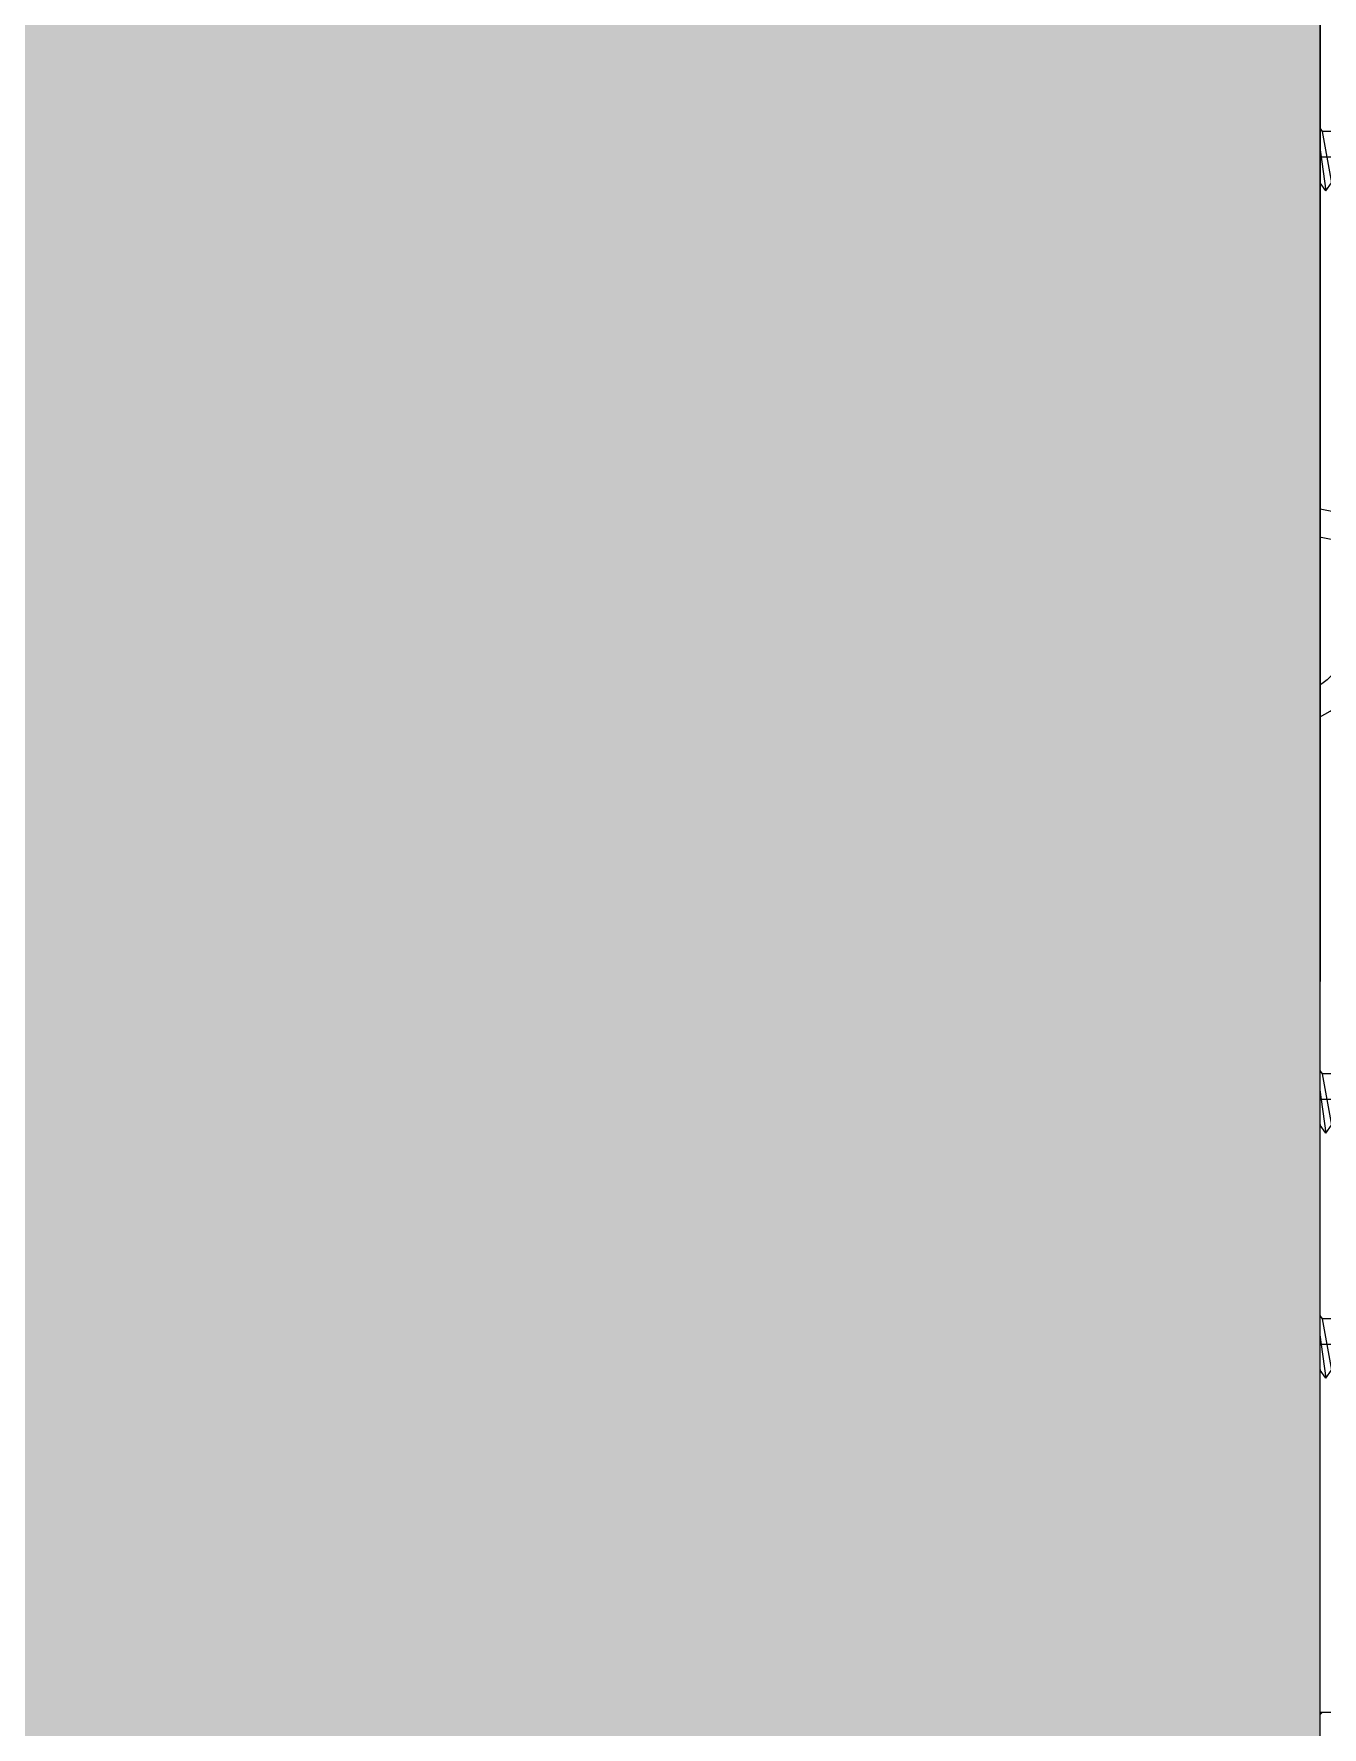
# Model space of a CAD drawing. Header units: millimetres. Extents: x -4391136 to -1798569, y -886572 to -291056.
# Drawn here: x -2446139.6 to -2446069.1, y -385866.7 to -385774 of the extents above; entities that cross this region are included whole.
import ezdxf

# ---------------------------------------------------------------- set-up
doc = ezdxf.new("R2010")
doc.units = ezdxf.units.MM
doc.set_wipeout_variables(frame=1)
doc.linetypes.add('CENTER', pattern=[50.800000000000004, 31.75, -6.35, 6.35, -6.35])
for name, color, linetype in [('000 - STRUCTURE_STEEL_ACCESORIES_MAIN_COLOR_2', 7, 'Continuous'), ('000 - STRUCTURE_STEEL_ACCESORIES_WIPEOUT_', 7, 'Continuous'), ('010 - ASPG_ACCESSORIES_HATCH_', 7, 'Continuous'), ('010 - ASPG_ACCESSORIES_MAIN_COLOR_1', 7, 'Continuous'), ('010 - ASPG_ACCESSORIES_SUB_COLOR_1', 7, 'Continuous'), ('010 - ASPG_ACCESSORIES_SUB_COLOR_2', 7, 'Continuous'), ('010 - ASPG_ACCESSORIES_SYMBOL_', 7, 'Continuous'), ('010 - ASPG_ACCESSORIES_WIPEOUT_', 7, 'Continuous'), ('010 - ASPG_EXTR_MAIN_COLOR_2', 7, 'Continuous'), ('010 - ASPG_FASTERN_MAIN_COLOR_1', 7, 'Continuous'), ('010 - ASPG_FLASHING_HATCH_', 7, 'Continuous'), ('010 - ASPG_FLASHING_MAIN_COLOR_4', 7, 'Continuous'), ('010 - ASPG_FLASHING_WIPEOUT_', 7, 'Continuous'), ('010 - ASPG_FRAMING_CUT_COLOR_4', 7, 'Continuous'), ('010 - ASPG_FRAMING_HATCH_', 7, 'Continuous'), ('010 - ASPG_FRAMING_MAIN_COLOR_2', 7, 'Continuous'), ('010 - ASPG_FRAMING_SUB_COLOR_2', 7, 'Continuous'), ('010 - ASPG_FRAMING_WIPEOUT_', 7, 'Continuous'), ('BOLT & SCREW', 7, 'Continuous'), ('Center Line', 7, 'CENTER')]:
    doc.layers.add(name, color=color, linetype=linetype)
doc.layers.add('010 - ASPG_FRAMING_DEF_SUB', color=7, linetype='Continuous', plot=False)
doc.layers.add('12-GRID', color=7, linetype='CENTER', lineweight=13)
doc.layers.add('SCREW', color=7, linetype='Continuous', lineweight=5)
pattern_1 = [(45, (68845973.91123614, -106253.6340706302), (-4.041115254481119, 4.041115254481119), []), (45, (68845976.60531414, -106253.6340706302), (-4.041115254481119, 4.041115254481119), [])]

# ---------------------------------------------------------------- blocks, each defined once
blk = doc.blocks.new('*U3395')
at = {"layer": '12-GRID', "color": 7, "linetype": 'CENTER'}
for p, q in [((5.684341886080801e-14, -6.200000000000029), (5.684341886080801e-14, 2.200000000000029)), ((-4.199999999999973, -2), (4.200000000000085, -2))]:
    blk.add_line(p, q, dxfattribs=at)
at = {"layer": 'BOLT & SCREW', "color": 7}
for p, q in [((-0.2288719817826677, -1.446462371730204), (-0.4418749999998197, -0.2325000000002947)), ((0.2288719817822642, -1.446462371730562), (0.4418749999996946, -0.2324999999999764)), ((-0.553537628269381, -1.771128018217196), (-1.767499999999847, -1.558125000000442)), ((-0.4577439635652332, -1.771128018217196), (-0.8837500000000146, -1.558125000000442)), ((-0.2288719817826677, -1.542256036434869), (-0.4418749999998197, -1.116250000000048)), ((0.2288719817822642, -1.542256036434869), (0.4418749999996946, -1.116250000000048)), ((0.4577439635647103, -1.771128018217196), (0.8837499999994917, -1.558125000000442)), ((0.5535376282692559, -1.771128018217196), (1.767500000000001, -1.558125000000124)), ((-0.553537628269381, -2.228871981782805), (-1.767500000000483, -2.441875000000354)), ((-0.4577439635652332, -2.228871981782805), (-0.8837500000000146, -2.441875000000354)), ((-0.2288719817826677, -2.457743963565131), (-0.4418749999998197, -2.883750000000271)), ((-0.2288719817821107, -2.553537628269438), (-0.4418749999998197, -3.767500000000023)), ((0.4418749999996946, -2.883750000000271), (0.2288719817829008, -2.457743963565131)), ((0.2288719817829008, -2.553537628269438), (0.4418749999999732, -3.767500000000023)), ((0.4577439635647103, -2.228871981782805), (0.8837500000001283, -2.441874999999877)), ((0.5535376282692559, -2.228871981782805), (1.767500000000001, -2.441874999999877))]:
    blk.add_line(p, q, dxfattribs=at)
for points in [[(-1.767500000000006, -1.558125000000442), (-0.8837500000001342, -1.558125000000442, 0.4142135623730394), (-0.4418749999998197, -1.116250000000048), (-0.4418749999998197, -0.2325000000002947), (0.4418749999996946, -0.2324999999999764), (0.4418749999996946, -1.116250000000048, 0.4142135623731505), (0.8837500000000089, -1.558125000000442), (1.76750000000012, -1.558125000000124), (1.76750000000012, -2.441874999999877), (0.8837500000000089, -2.441874999999877, 0.414213562373095), (0.4418749999996946, -2.883750000000271), (0.4418749999999732, -3.767500000000023), (-0.4418749999998197, -3.767500000000023), (-0.4418749999998197, -2.883750000000271, 0.4142135623730397), (-0.8837500000001342, -2.441875000000354), (-1.767500000000483, -2.441875000000354)], [(0.2288719817829008, -2.457743963565131, -0.414213562373095), (0.4577439635645909, -2.228871981782805), (0.5535376282692559, -2.228871981782805), (0.5535376282692559, -1.771128018217196), (0.4577439635645909, -1.771128018217196, -0.4142135623730951), (0.228871981782105, -1.542256036434869), (0.228871981782105, -1.446462371730562), (-0.2288719817826677, -1.446462371730204), (-0.2288719817826677, -1.542256036434869, -0.4142135623730951), (-0.4577439635649944, -1.771128018217196), (-0.553537628269381, -1.771128018217196), (-0.553537628269381, -2.228871981782805), (-0.4577439635649944, -2.228871981782805, -0.4142135623730951), (-0.2288719817826677, -2.457743963565131), (-0.2288719817822698, -2.553537628269438), (0.2288719817829008, -2.553537628269438)]]:
    blk.add_lwpolyline(points, format="xyb", close=True, dxfattribs=at)
blk.add_circle((5.684341886080801e-14, -2), 3.5, dxfattribs=at)
blk = doc.blocks.new('000_ASPG_TYP_FILES_20260218-010703_FRAME_EXTR_')
at = {"layer": '010 - ASPG_FRAMING_HATCH_'}
h = blk.add_hatch(dxfattribs=at)
h.set_pattern_fill('ANSI32', scale=0.1, angle=180)
h.set_pattern_definition([(225, (0, 0), (0.6735192090801866, -0.6735192090801868), []), (225, (-0.4490130000000001, 5.498823332255506e-17), (0.6735192090801866, -0.6735192090801868), [])])
edge = h.paths.add_edge_path()
edge.add_line((1.999999996740371, 15.99999999965075), (1.999999996740371, 1.999999999941792))
edge.add_line((1.999999996740371, 1.999999999941792), (39.69999999750871, 1.999999999941792))
edge.add_arc((39.69999999730499, 1.700000000040752), 0.2999999999010399, -3.891028654834372e-08, 89.99999996109239, ccw=False)
edge.add_line((39.99999999720603, 1.699999999837019), (39.99999999720603, 0.2999999996973202))
edge.add_arc((39.69999999750872, 0.2999999996973131), 0.2999999996973131, -90.00000000000142, 1.4210854715202004e-12, ccw=False)
edge.add_line((39.69999999750871, 0), (0.2999999996973202, 0))
edge.add_arc((0.2999999996973273, 0.2999999996973273), 0.2999999996973273, 180.0000000000013, 269.99999999999864, ccw=False)
edge.add_line((0, 0.2999999996973202), (0, 17.69999999989523))
edge.add_arc((0.2999999999301508, 17.70000000012806), 0.2999999999301508, 90.00000004446741, 180.0000000444674, ccw=False)
edge.add_line((0.2999999996973202, 18.00000000005821), (22.5570233851904, 18.00000000005821))
edge.add_arc((22.5570233856712, 18.50000000026317), 0.5000000002049632, 269.9999999449049, 380.2095453190142)
edge.add_arc((26.1699999981368, 19.82999999686102), 3.349999998908497, 182.0637942974167, 200.2095453254992, ccw=False)
edge.add_arc((23.58168000320438, 19.73672835517209), 0.7599999998138507, 2.0637943418387863, 182.0637943418388, ccw=False)
edge.add_arc((26.16999999910358, 19.82999999939922), 1.830000000338361, 182.0637943388468, 447.9362056470717)
edge.add_arc((26.263271644013, 22.41831999551505), 0.7600000000549151, 87.93620564125177, 267.9362056412518, ccw=False)
edge.add_arc((26.16999999863267, 19.8300000075356), 3.349999992334041, 69.79045460402187, 87.9362056313708, ccw=False)
edge.add_arc((27.49999999788272, 23.44297661244421), 0.5000000006038865, 249.7904545688332, 359.9999999442181)
edge.add_line((27.9999999984866, 23.44297661195742), (27.9999999984866, 26.67999999993481))
edge.add_line((27.9999999984866, 26.67999999993481), (28.49999999674037, 27.17999999958556))
edge.add_line((28.49999999674037, 27.17999999958556), (27.9999999984866, 27.67999999970198))
edge.add_line((27.9999999984866, 27.67999999970198), (27.9999999984866, 38.61999999982072))
edge.add_line((27.9999999984866, 38.61999999982072), (28.49999999674037, 39.11999999993714))
edge.add_line((28.49999999674037, 39.11999999993714), (27.9999999984866, 39.62000000005355))
edge.add_line((27.9999999984866, 39.62000000005355), (27.9999999984866, 42.85702338756528))
edge.add_arc((27.49999999787862, 42.85702338707262), 0.5000000006079759, 5.645408219420843e-08, 110.2095454304945)
edge.add_arc((26.16999999884449, 46.46999999186602), 3.349999992147246, 272.0637943651193, 290.20954539329375, ccw=False)
edge.add_arc((26.263271644013, 43.88168000403675), 0.7600000000258301, 92.06379435882718, 272.0637943588272, ccw=False)
edge.add_arc((26.16999999910502, 46.47000000012492), 1.830000000339747, 272.0637943528818, 537.9362056611998)
edge.add_arc((23.58168000320438, 46.56327164435061), 0.7599999998138507, 177.9362056581612, 357.9362056581612, ccw=False)
edge.add_arc((26.16999999825318, 46.47000000263876), 3.349999999025627, 159.7904546748206, 177.9362057022633, ccw=False)
edge.add_arc((22.55702338551316, 47.7999999994954), 0.500000000434755, 339.790454661877, 450.0000000369852)
edge.add_line((22.5570233851904, 48.29999999993015), (0.2999999996973202, 48.29999999993015))
edge.add_arc((0.2999999996973095, 48.59999999962746), 0.2999999996973131, 179.9999999999987, 270.00000000000205, ccw=False)
edge.add_line((0, 48.59999999962747), (0, 59.99999999994179))
edge.add_arc((0.2999999996973202, 59.99999999994179), 0.2999999996973202, 90, 180, ccw=False)
edge.add_line((0.2999999996973202, 60.29999999963911), (4.999999997438863, 60.29999999963911))
edge.add_line((4.999999997438863, 60.29999999963911), (4.999999997438863, 64.99999999959255))
edge.add_arc((5.299999997369017, 64.99999999982538), 0.2999999999301544, 90.0000000444681, 180.0000000444674, ccw=False)
edge.add_line((5.299999997136183, 65.29999999975553), (29.99999999883585, 65.29999999975553))
edge.add_line((29.99999999883585, 65.29999999975553), (29.99999999883585, 63.59999999997672))
edge.add_arc((29.69999999890567, 63.59999999974391), 0.2999999999301721, -89.99999995552861, 4.4463320136856055e-08, ccw=False)
edge.add_line((29.69999999913853, 63.29999999981374), (7.299999997485429, 63.29999999981374))
edge.add_arc((7.29999999771826, 62.99999999988358), 0.2999999999301508, 90.00000004446738, 180.0000000444674)
edge.add_line((6.999999997788109, 62.99999999965075), (6.999999997788109, 58.29999999969732))
edge.add_line((6.999999997788109, 58.29999999969732), (2.300000000162981, 58.29999999969732))
edge.add_arc((2.299999998300336, 57.99999999813735), 0.3000000015599653, 89.99999964426098, 179.999999644261)
edge.add_line((1.999999996740371, 58), (1.999999996740371, 50.60000000003492))
edge.add_arc((2.299999998533172, 50.60000000166475), 0.3000000017928013, 180.000000311273, 270.0000003112706)
edge.add_line((2.300000000162981, 50.29999999987194), (29.69999999913853, 50.29999999987194))
edge.add_arc((29.6999999989348, 49.9999999999709), 0.299999999901047, -3.890897914970992e-08, 89.99999996109108, ccw=False)
edge.add_line((29.99999999883585, 49.99999999976717), (29.99999999883585, 26.67999999993481))
edge.add_line((29.99999999883585, 26.67999999993481), (29.99999999883585, 16.29999999981374))
edge.add_arc((29.6999999989057, 16.2999999995809), 0.2999999999301508, -89.99999995553259, 4.446741286301403e-08, ccw=False)
edge.add_line((29.69999999913853, 15.99999999965075), (1.999999996740371, 15.99999999965075))
at = {"layer": '010 - ASPG_FRAMING_CUT_COLOR_4', "color": 7}
blk.add_lwpolyline([(1.999999996740371, 15.99999999965075), (1.999999996740371, 1.999999999941792), (39.69999999750871, 1.999999999941792, -0.4142135623731089), (39.99999999720603, 1.699999999837019), (39.99999999720603, 0.2999999996973202, -0.4142135623731089), (39.69999999750871, 0), (0.2999999996973202, 0, -0.4142135623730811), (0, 0.2999999996973202), (0, 17.69999999989523, -0.4142135623730951), (0.2999999996973202, 18.00000000005821), (22.5570233851904, 18.00000000005821, 0.5217296884731124), (23.02624112786725, 18.67272727261297, -0.07934163687482358), (22.82217297761235, 19.70935906958766, -1), (24.34118702879641, 19.76409764075652, 2.296345716993233), (26.23590235819574, 21.65881296969019, -1), (26.29064092983026, 23.17782702133991, -0.0793416368716021), (27.32727272447664, 22.9737588702119, 0.5217296884801942), (27.9999999984866, 23.44297661195742), (27.9999999984866, 26.67999999993481), (28.49999999674037, 27.17999999958556), (27.9999999984866, 27.67999999970198), (27.9999999984866, 38.61999999982072), (28.49999999674037, 39.11999999993714), (27.9999999984866, 39.62000000005355), (27.9999999984866, 42.85702338756528, 0.5217296884727316), (27.32727272447664, 43.3262411293108, -0.07934163687522733), (26.29064092983026, 43.122172978241, -1), (26.23590235819574, 44.64118702983251, 2.296345716995783), (24.34118702879641, 46.53590235876618, -1), (22.82217297761235, 46.59064092993503, -0.07934163687201433), (23.02624112786725, 47.62727272690972, 0.5217296884786579), (22.5570233851904, 48.29999999993015), (0.2999999996973202, 48.29999999993015, -0.4142135623731158), (0, 48.59999999962747), (0, 59.99999999994179, -0.414213562373095), (0.2999999996973202, 60.29999999963911), (4.999999997438863, 60.29999999963911), (4.999999997438863, 64.99999999959255, -0.4142135623730879), (5.299999997136183, 65.29999999975553), (29.99999999883585, 65.29999999975553), (29.99999999883585, 63.59999999997672, -0.4142135623730533), (29.69999999913853, 63.29999999981374), (7.299999997485429, 63.29999999981374, 0.4142135623730949), (6.999999997788109, 62.99999999965075), (6.999999997788109, 58.29999999969732), (2.300000000162981, 58.29999999969732, 0.4142135623730948), (1.999999996740371, 58), (1.999999996740371, 50.60000000003492, 0.4142135623730845), (2.300000000162981, 50.29999999987194), (29.69999999913853, 50.29999999987194, -0.4142135623730951), (29.99999999883585, 49.99999999976717), (29.99999999883585, 26.67999999993481), (29.99999999883585, 16.29999999981374, -0.4142135623730951), (29.69999999913853, 15.99999999965075)], format="xyb", close=True, dxfattribs=at)
at = {"color": 7}
for p in [(26.16999999736436, 48.46999999973923), (26.16999999736436, 21.82999999966705)]:
    blk.add_blockref('*U3395', p, dxfattribs=at)
blk = doc.blocks.new('*U3397')
at = {"layer": '010 - ASPG_FRAMING_HATCH_', "transparency": 33554585}
h = blk.add_hatch(dxfattribs=at)
h.set_pattern_fill('ANSI32', scale=0.25)
h.set_pattern_definition([(45, (0, 0), (-1.683798022700467, 1.683798022700467), []), (45, (1.1225325, 0), (-1.683798022700467, 1.683798022700467), [])])
edge = h.paths.add_edge_path()
edge.add_line((2.000000000009768, -50.0000000001819), (2.000000000009536, -75.00000000027285))
edge.add_line((2.000000000009536, -75.00000000027285), (-1.376676550535194e-14, -75.00000000027285))
edge.add_line((-1.377727649045784e-14, -75.00000000027285), (2.183725214694612e-13, -49.00000000020555))
edge.add_arc((0.9999999999907824, -49.00000000021976), 0.999999999990564, 89.99999999918577, 179.9999999991858, ccw=False)
edge.add_line((1.000000000004993, -48.00000000022919), (62.99999999987471, -48.00000000022955))
edge.add_arc((62.99999999988892, -47.00000000023898), 0.999999999990564, 269.9999999991858, 359.9999999991858)
edge.add_line((63.99999999987948, -47.00000000025319), (63.99999999987995, 47.00000000025248))
edge.add_arc((62.99999999988939, 47.00000000023827), 0.999999999990564, 8.142219984623432e-10, 90.00000000081424)
edge.add_line((62.99999999987518, 48.00000000022884), (1.000000000005464, 48.00000000022919))
edge.add_arc((0.9999999999912551, 49.00000000021976), 0.999999999990564, 180.0000000008142, 270.0000000008142, ccw=False)
edge.add_line((6.91122180303467e-13, 49.00000000020555), (9.232719782633861e-13, 75.00000000027285))
edge.add_line((9.232719782633861e-13, 75.00000000027285), (2.000000000010473, 75.00000000027285))
edge.add_line((2.000000000010473, 75.00000000027285), (2.000000000010241, 50.0000000001819))
edge.add_line((2.000000000010241, 50.0000000001819), (140.9999999998781, 50.00000000018107))
edge.add_line((140.9999999998781, 50.00000000018107), (140.9999999998781, 41.00000000016652))
edge.add_arc((139.9999999998876, 41.00000000018073), 0.999999999990564, 269.9999999991858, 359.9999999991858, ccw=False)
edge.add_line((139.9999999998734, 40.00000000019017), (131.999999999892, 40.00000000019029))
edge.add_arc((131.9999999998778, 41.00000000018085), 0.999999999990564, 180.0000000008142, 270.0000000008142, ccw=False)
edge.add_line((130.9999999998872, 41.00000000016664), (130.9999999998872, 47.00000000025214))
edge.add_arc((129.9999999998967, 47.00000000023793), 0.999999999990564, 8.142219984623432e-10, 90.00000000081424)
edge.add_line((129.9999999998824, 48.00000000022849), (66.99999999989429, 48.00000000022884))
edge.add_arc((66.99999999988007, 47.00000000023827), 0.999999999990564, 89.99999999918577, 179.9999999991858)
edge.add_line((65.99999999988951, 47.00000000025248), (65.99999999988903, -47.00000000025319))
edge.add_arc((66.99999999987959, -47.00000000023898), 0.999999999990564, 180.0000000008142, 270.0000000008142)
edge.add_line((66.9999999998938, -48.00000000022955), (129.9999999998819, -48.0000000002299))
edge.add_arc((129.9999999998961, -47.00000000023933), 0.999999999990564, 269.9999999991858, 359.9999999991858)
edge.add_line((130.9999999998867, -47.00000000025354), (130.9999999998868, -41.00000000357866))
edge.add_arc((131.9999999998773, -41.00000000359287), 0.999999999990564, 89.99999999918577, 179.9999999991858, ccw=False)
edge.add_line((131.9999999998915, -40.0000000036023), (139.9999999998729, -40.00000000360242))
edge.add_arc((139.9999999998871, -41.00000000359299), 0.999999999990564, 8.14225131762214e-10, 90.00000000081423, ccw=False)
edge.add_line((140.9999999998777, -41.00000000357878), (140.9999999998776, -50.00000000632181))
edge.add_line((140.9999999998776, -50.00000000632181), (2.000000000009777, -50.0000000001819))
h.paths.add_polyline_path([(138.9999999998686, 48.00000000022837), (138.9999999998686, 42.00000000355348), (132.9999999998968, 42.0000000035536), (132.9999999998968, 48.00000000022849)], flags=16)
h.paths.add_polyline_path([(138.999999999868, -48.00000000023002), (138.9999999998681, -42.00000000355513), (132.9999999998963, -42.00000000355501), (132.9999999998962, -48.00000000023001)], flags=16)
at = {"layer": '010 - ASPG_FRAMING_HATCH_'}
h = blk.add_hatch(dxfattribs=at)
h.set_pattern_fill('ANSI37', scale=0.5954980955866349, angle=-90.00000000000001)
h.set_pattern_definition([(314.9999999999999, (1257419.492862033, -520021.6224064054), (1.336931354494228, 1.336931354494224), []), (44.99999999999984, (1257419.492862033, -520021.6224064054), (-1.336931354494223, 1.336931354494228), [])])
edge = h.paths.add_edge_path()
edge.add_ellipse((57.77220869647454, 55.00000000111321), major_axis=(-3.509070088518285e-14, -4.999999999272404), ratio=0.6444816938462435, start_angle=0, end_angle=180)
edge.add_line((57.77220869647455, 60.00000000018189), (61.99999999977764, 60.00000000018189))
edge.add_arc((61.99999999977037, 60.30000000023573), 0.3000000000538421, -89.99999999861039, -1.389609784768862e-09)
edge.add_line((62.29999999982421, 60.30000000022845), (62.29999999982421, 61.00000000018188))
edge.add_line((62.29999999982421, 61.00000000018188), (61.79999999982421, 61.50000000041472))
edge.add_line((61.79999999982421, 61.50000000041472), (62.29999999982421, 62.00000000018188))
edge.add_line((62.29999999982421, 62.00000000018188), (61.79999999982421, 62.50000000041472))
edge.add_line((61.79999999982421, 62.50000000041472), (62.29999999982421, 63.00000000018188))
edge.add_line((62.29999999982421, 63.00000000018188), (61.79999999982421, 63.50000000018188))
edge.add_line((61.79999999982421, 63.50000000018188), (62.29999999982421, 64.00000000018188))
edge.add_line((62.29999999982421, 64.00000000018188), (62.29999999982421, 65.00000000018188))
edge.add_line((62.29999999982421, 65.00000000018188), (63.29999999970779, 65.00000000018188))
edge.add_line((63.29999999970779, 65.00000000018188), (63.79999999970779, 65.50000000018188))
edge.add_line((63.79999999970779, 65.50000000018188), (64.2999999997078, 65.00000000018188))
edge.add_line((64.2999999997078, 65.00000000018188), (64.7999999997078, 65.50000000018188))
edge.add_line((64.7999999997078, 65.50000000018188), (65.2999999997078, 65.00000000018188))
edge.add_line((65.2999999997078, 65.00000000018188), (65.7999999997078, 65.50000000018188))
edge.add_line((65.7999999997078, 65.50000000018188), (66.29999999982421, 65.00000000018188))
edge.add_line((66.29999999982421, 65.00000000018188), (66.99999999977764, 65.00000000018188))
edge.add_arc((66.99999999974126, 65.30000000014842), 0.2999999999665306, -89.99999999305199, 1.528565674358258e-08)
edge.add_line((67.2999999997078, 65.30000000022845), (67.30017822586116, 60.00000000018188))
edge.add_arc((77.20009572393145, 55.00000000088038), 11.09091368921486, 153.2037265686182, 206.7962734313818)
edge.add_line((67.30017822586116, 50.00000000157887), (57.77220869647455, 50.00000000157887))
h = blk.add_hatch(dxfattribs=at)
h.set_pattern_fill('ANSI37', scale=0.5954980955866349, angle=-90.00000000000001)
h.set_pattern_definition([(314.9999999999999, (1257419.192862035, -520023.9224064054), (1.336931354494228, 1.336931354494224), []), (44.99999999999984, (1257419.192862035, -520023.9224064054), (-1.336931354494223, 1.336931354494228), [])])
edge = h.paths.add_edge_path()
edge.add_ellipse((11.52796953010241, 55.00000000111323), major_axis=(-3.510345640540481e-14, -4.999999999272404), ratio=0.6444816938462435, start_angle=180, end_angle=360, ccw=False)
edge.add_line((11.52796953010241, 60.00000000018191), (2.00000000074399, 60.00000000018191))
edge.add_arc((-7.899917497165894, 55.00000000111323), 11.09091368915029, -26.79627343179601, 26.796273430967574, ccw=False)
edge.add_line((2.000000000715794, 50.00000000157889), (11.52796953007421, 50.00000000157889))
h = blk.add_hatch(dxfattribs=at)
h.set_pattern_fill('HONEY', scale=0.238199238234654, angle=-90.00000000000001)
h.set_pattern_definition([(270, (1257419.442484036, -520043.9224064054), (0.6549599250656583, -1.134423872092541), [0.7562825813950264, -1.512565162790053]), (29.99999999999978, (1257419.442484036, -520043.9224064054), (0.6549599293588203, 1.134423869613882), [0.7562825813950259, -1.512565162790052]), (329.9999999999998, (1257419.442484036, -520043.9224064054), (1.309919854424478, -2.478657937293614e-09), [-1.512565162790051, 0.7562825813950254])])
edge = h.paths.add_edge_path()
edge.add_ellipse((11.7775915319535, 55.00000000111977), major_axis=(-3.509070088518285e-14, -4.999999999272404), ratio=0.6444816938462435, start_angle=0, end_angle=360, ccw=False)
h = blk.add_hatch(dxfattribs=at)
h.set_pattern_fill('HONEY', scale=0.238199238234654, angle=-90.00000000000001)
h.set_pattern_definition([(270, (1257419.243240032, -520041.6224064054), (0.6549599250656583, -1.134423872092541), [0.7562825813950264, -1.512565162790053]), (29.99999999999978, (1257419.243240032, -520041.6224064054), (0.6549599293588203, 1.134423869613882), [0.7562825813950259, -1.512565162790052]), (329.9999999999998, (1257419.243240032, -520041.6224064054), (1.309919854424478, -2.478657937293614e-09), [-1.512565162790051, 0.7562825813950254])])
edge = h.paths.add_edge_path()
edge.add_ellipse((57.52258669462346, 55.00000000111321), major_axis=(-3.509070088518285e-14, -4.999999999272404), ratio=0.6444816938462435, start_angle=0, end_angle=360)
at = {"layer": '010 - ASPG_FRAMING_CUT_COLOR_4', "color": 7}
blk.add_lwpolyline([(6.91122180303467e-13, 49.00000000020555), (9.232719782633861e-13, 75.00000000027285), (2.000000000010473, 75.00000000027285), (2.000000000010241, 50.0000000001819), (140.9999999998781, 50.00000000018107)], dxfattribs=at)
at = {"layer": '010 - ASPG_FRAMING_DEF_SUB', "color": 7, "transparency": 33554457}
for points in [[(54.30017822586116, 50.00000000157887), (67.30017822586116, 50.00000000157887), (67.30017822586116, 65.50000000018188), (54.30017822586116, 65.50000000018188)], [(2.000000000715794, 50.00000000157889), (15.00000000071579, 50.00000000158543), (15.00000000071579, 60.00000000039217), (2.000000000715794, 60.00000000038563)]]:
    blk.add_lwpolyline(points, close=True, dxfattribs=at)
at = {"layer": '010 - ASPG_FRAMING_SUB_COLOR_2', "color": 7}
for points in [[(57.52258669462346, 50.00000000157888), (67.30017822586116, 50.00000000157887, -0.2381992382621886), (67.30017822586116, 60.00000000018188), (67.2999999997078, 65.30000000022845, -0.4142135624157165), (66.99999999977764, 65.00000000018188), (66.29999999982421, 65.00000000018188), (65.7999999997078, 65.50000000018188), (65.2999999997078, 65.00000000018188), (64.7999999997078, 65.50000000018188), (64.2999999997078, 65.00000000018188), (63.79999999970779, 65.50000000018188), (63.29999999970779, 65.00000000018188), (62.29999999982421, 65.00000000018188), (62.29999999982421, 64.00000000018188), (61.79999999982421, 63.50000000018188), (62.29999999982421, 63.00000000018188), (61.79999999982421, 62.50000000041472), (62.29999999982421, 62.00000000018188), (61.79999999982421, 61.50000000041472), (62.29999999982421, 61.00000000018188), (62.29999999982421, 60.30000000022845, -0.414213562358888), (61.99999999977764, 60.00000000018188), (57.52258669462346, 60.00000000018189)], [(11.77759153183708, 50.00000000158543), (2.000000000715794, 50.00000000157889, 0.2381992382621886), (2.000000000715796, 60.00000000018191), (11.77759153183708, 60.00000000018844)]]:
    blk.add_lwpolyline(points, format="xyb", dxfattribs=at)
at = {"layer": '010 - ASPG_FRAMING_SUB_COLOR_2', "color": 7, "extrusion": (0, 0, -1)}
blk.add_ellipse((11.7775915319535, 55.00000000111977), major_axis=(-3.509070088518285e-14, -4.999999999272404), ratio=0.6444816938462435, dxfattribs=at)
at = {"layer": '010 - ASPG_FRAMING_SUB_COLOR_2', "color": 7}
blk.add_ellipse((57.52258669462346, 55.00000000111321), major_axis=(-3.509070088518285e-14, -4.999999999272404), ratio=0.6444816938462435, dxfattribs=at)
blk = doc.blocks.new('PZG35-9D5')
at = {"layer": 'Center Line', "color": 7}
blk.add_line((1.4210854715202e-14, 3.733653355866409), (1.4210854715202e-14, -10.53404386090006), dxfattribs=at)
at = {"layer": 'SCREW', "color": 7}
for p, q in [((-1.399999999999963, 2.842170943040401e-14), (-1.399999999999963, -1.090192378864657)), ((1.399999999999991, 0), (1.399999999999991, -0.5901923788647139)), ((-1.850000000000009, -1.399999999999977), (1.850000000000037, -0.8999999999999773)), ((-1.399999999999963, -1.090192378864685), (1.399999999999991, -0.5901923788646855)), ((1.850000000000037, -0.8999999999999773), (1.399999999999991, -0.5901923788646855)), ((1.850000000000037, -0.8999999999999773), (1.399999999999991, -1.209807621135297)), ((-1.850000000000009, -1.399999999999977), (-1.399999999999963, -1.090192378864685)), ((-1.850000000000009, -1.399999999999977), (-1.399999999999963, -1.709807621135297)), ((-1.399999999999963, -1.709807621135297), (1.399999999999991, -1.209807621135297)), ((-1.399999999999963, -1.709807621135269), (-1.399999999999963, -2.390192378864697)), ((1.399999999999991, -1.209807621135269), (1.399999999999991, -1.890192378864725)), ((-1.850000000000009, -2.699999999999989), (1.850000000000037, -2.199999999999989)), ((-1.850000000000009, -2.699999999999989), (-1.399999999999963, -2.390192378864697)), ((-1.850000000000009, -2.699999999999989), (-1.399999999999963, -3.009807621135309)), ((-1.399999999999963, -2.390192378864697), (1.399999999999991, -1.890192378864697)), ((-1.399999999999963, -3.009807621135309), (1.399999999999991, -2.509807621135309)), ((1.850000000000037, -2.199999999999989), (1.399999999999991, -1.890192378864697)), ((1.850000000000037, -2.199999999999989), (1.399999999999991, -2.509807621135309)), ((1.399999999999991, -2.50980762113528), (1.399999999999991, -3.190192378864708)), ((-1.850000000000009, -4), (-1.399999999999963, -3.690192378864708)), ((-1.399999999999963, -3.009807621135309), (-1.399999999999963, -3.690192378864708)), ((-1.399999999999963, -3.690192378864708), (-0.8446989986695002, -3.591031485769975)), ((0.5619885887190463, -3.339837273736322), (1.399999999999991, -3.190192378864708)), ((0.7141825614195483, -3.653488843051434), (1.850000000000037, -3.5)), ((1.850000000000037, -3.5), (1.399999999999991, -3.190192378864708)), ((1.850000000000037, -3.5), (1.399999999999991, -3.80980762113532)), ((-1.850000000000009, -4), (-0.9911470940920566, -3.883938796498938)), ((-1.850000000000009, -4), (-1.399999999999963, -4.30980762113532)), ((-1.399999999999963, -4.30980762113532), (-1.184865735341859, -4.271390788160659)), ((-1.399999999999963, -4.309807621135349), (-1.399999999999963, -8.099999999999966)), ((0.7141825614195483, -3.932275020881832), (1.399999999999991, -3.80980762113532)), ((0.7141825614195483, -4.612659778611231), (1.399999999999991, -4.49019237886472)), ((1.399999999999991, -3.809807621135349), (1.399999999999991, -4.490192378864691)), ((1.850000000000037, -4.800000000000011), (1.399999999999991, -4.49019237886472)), ((0.7141825614195483, -4.953488843051389), (1.850000000000037, -4.800000000000011)), ((0.7141825614195483, -5.232275020881843), (1.399999999999991, -5.109807621135332)), ((1.850000000000037, -4.800000000000011), (1.399999999999991, -5.109807621135332)), ((1.399999999999991, -5.109807621135332), (1.399999999999991, -8.099999999999966)), ((1.4210854715202e-14, -9.5), (-1.399999999999963, -8.099999999999966)), ((1.4210854715202e-14, -9.5), (1.399999999999991, -8.099999999999966))]:
    blk.add_line(p, q, dxfattribs=at)
blk.add_lwpolyline([(1.4210854715202e-14, -9.5), (0.7141825614195483, -5.232275020881843), (0.7141825614195483, -3.600899293750615, 0.4176573264866609), (0.4106596181599826, -3.300919979679151, 0.1081021898226624), (-0.8446989986694433, -3.591031485769975), (-1.399999999999991, -4.701675652739141)], format="xyb", dxfattribs=at)
blk = doc.blocks.new('*U3396')
at = {"layer": 'SCREW', "color": 7}
blk.add_lwpolyline([(3.026373332565058, 1.780836269555209, 0.09905967801670053), (0.7999999999999687, 2.546427498927414), (0.7999999999999687, 2.274284095813357), (-0.800000000000054, 2.274284095813357), (-0.800000000000054, 2.546427498927414, 0.09905967801670058), (-3.026373332565143, 1.780836269555209, 0.2665876613401604), (-3.500000000000043, 0.9556546004010897), (-3.500000000000043, 0.1999999999999886, 0.4142135623730938), (-3.300000000000054, 0), (3.299999999999997, 0, 0.4142135623731049), (3.499999999999986, 0.1999999999999886), (3.499999999999957, 0.9556546004010897, 0.2665876613401604)], format="xyb", close=True, dxfattribs=at)
blk.add_blockref('PZG35-9D5', (-1.4210854715202e-14, 0), dxfattribs=at)
blk = doc.blocks.new('*U3399')
at = {"color": 7}
blk.add_point((0, 0), dxfattribs=at)
at = {"layer": 'SCREW', "color": 7, "rotation": 180}
for p in [(-21.64901723782532, -2.499999999924694), (-8.237076249206439, -2.499999999924694)]:
    blk.add_blockref('*U3396', p, dxfattribs=at)
blk = doc.blocks.new('*U3050')
at = {"color": 7}
blk.add_wipeout([(1440.0000000029759, 4.0000000015470505), (60.00000000297587, 4.000000000000455), (60.00000000297587, 69.30000000000041), (1440.0000000029759, 69.300000001547)], dxfattribs=at).dxf.layer = '010 - ASPG_FRAMING_WIPEOUT_'
at = {"layer": '010 - ASPG_FRAMING_MAIN_COLOR_2', "color": 7}
blk.add_lwpolyline([(1410.00000000414, 69.30000000154668), (90.00000000181171, 69.3), (90.00000000181171, 6), (1410.00000000414, 6.000000001546685)], close=True, dxfattribs=at)
at = {"layer": '010 - ASPG_FRAMING_SUB_COLOR_2', "color": 7}
for points in [[(1440.000000002976, 4.000000001546685), (60.00000000297587, 4), (60.00000000297587, 69.3), (1440.000000002976, 69.30000000154668)], [(60.00000000297587, 2.000000000715772), (60.00000000297587, 4), (1440.000000002976, 4.000000001546685), (1440.000000002976, 2.000000002262457)]]:
    blk.add_lwpolyline(points, close=True, dxfattribs=at)
at = {"color": 7, "xscale": -1, "rotation": 180}
for p in [(91.77030946011655, 69.3), (156.7703094601166, 69.3)]:
    blk.add_blockref('*U3399', p, dxfattribs=at)
at = {"color": 7, "transparency": 33554559, "xscale": -1, "rotation": 270}
for p in [(0, 0), (1500, 1.546684558206834e-09)]:
    blk.add_blockref('*U3397', p, dxfattribs=at)
at = {"color": 7}
blk.add_blockref('000_ASPG_TYP_FILES_20260218-010703_FRAME_EXTR_', (60.00000000297587, 4), dxfattribs=at)
blk = doc.blocks.new('W-1-PP17-ENT2_REV00_20260528-225335_ASPG_UPPF')
at = {"color": 7, "xscale": -1, "zscale": -1, "rotation": 270}
blk.add_blockref('*U3050', (1018, -4204.999999999069), dxfattribs=at)
blk.add_blockref('*U3050', (1018, -2704.999999999069), dxfattribs=at)
blk = doc.blocks.new('*U1976')
at = {"layer": '010 - ASPG_ACCESSORIES_SUB_COLOR_2', "color": 7}
for p, q in [((-2.084999999999127, -1.547816335794778), (-2.084999999999127, 0)), ((2.084999999999013, -1.047816335789321), (2.084999999999127, 0)), ((-2.729999999999563, -1.899999999995998), (2.729999999999563, -1.399999999995998)), ((-2.729999999999563, -1.899999999995998), (-2.084999999999127, -1.547816335789321)), ((-2.084999999999127, -1.547816335789321), (2.084999999999127, -1.047816335789321)), ((-2.084999999999127, -2.252183664200857), (2.084999999999127, -1.752183664200857)), ((2.729999999999563, -1.399999999995998), (2.084999999999127, -1.047816335789321)), ((2.729999999999563, -1.399999999995998), (2.084999999999127, -1.752183664200857)), ((2.084999999999013, -2.847816335790412), (2.0849999999989, -1.752183664201084)), ((-2.729999999999563, -1.899999999995998), (-2.084999999999127, -2.252183664200857)), ((-2.084999999999013, -3.347816335790412), (-2.084999999999127, -2.252183664206314)), ((-2.729999999999563, -3.69999999999709), (2.729999999999563, -3.19999999999709)), ((-2.729999999999563, -3.69999999999709), (-2.084999999999127, -3.347816335790412)), ((-2.729999999999563, -3.69999999999709), (-2.084999999999127, -4.052183664201948)), ((-2.084999999999127, -3.347816335790412), (2.084999999999127, -2.847816335790412)), ((-2.084999999999127, -4.052183664201948), (2.084999999999127, -3.552183664201948)), ((2.729999999999563, -3.19999999999709), (2.084999999999127, -2.847816335790412)), ((2.729999999999563, -3.19999999999709), (2.084999999999127, -3.552183664201948)), ((2.084999999999241, -4.647816335791504), (2.084999999999241, -3.552183664201948)), ((-2.0849999999989, -5.147816335791504), (-2.084999999999013, -4.052183664201948)), ((-2.729999999999563, -5.499999999998181), (2.729999999999563, -4.999999999998181)), ((-2.729999999999563, -5.499999999998181), (2.729999999999563, -4.999999999998181)), ((-2.729999999999563, -5.499999999998181), (-2.084999999999127, -5.147816335791504)), ((-2.729999999999563, -5.499999999998181), (-2.084999999999127, -5.147816335791504)), ((-2.729999999999563, -5.499999999998181), (-2.084999999999127, -5.852183664203039)), ((-2.729999999999563, -5.499999999998181), (-2.084999999999127, -5.852183664203039)), ((-2.084999999999127, -5.147816335791504), (2.084999999999127, -4.647816335791504)), ((-2.084999999999127, -5.147816335791504), (2.084999999999127, -4.647816335791504)), ((-2.084999999999127, -5.852183664203039), (2.084999999999127, -5.352183664203039)), ((-2.084999999999127, -5.852183664203039), (2.084999999999127, -5.352183664203039)), ((2.729999999999563, -4.999999999998181), (2.084999999999127, -4.647816335791504)), ((2.729999999999563, -4.999999999998181), (2.084999999999127, -4.647816335791504)), ((2.729999999999563, -4.999999999998181), (2.084999999999127, -5.352183664203039)), ((2.729999999999563, -4.999999999998181), (2.084999999999127, -5.352183664203039)), ((2.084999999999127, -6.447816335792595), (2.084999999999127, -5.352183664203039)), ((2.084999999999127, -6.447816335792595), (2.084999999999241, -5.352183664203039)), ((-2.084999999999127, -6.947816335792595), (-2.0849999999989, -5.852183664203039)), ((-2.084999999999127, -6.947816335792595), (-2.084999999999127, -5.852183664203039)), ((-2.084999999999127, -6.947816335792595), (2.084999999999127, -6.447816335792595)), ((2.729999999999563, -6.799999999999272), (2.084999999999127, -6.447816335792595)), ((-2.729999999999563, -7.299999999999272), (2.729999999999563, -6.799999999999272)), ((-2.729999999999563, -7.299999999999272), (-2.084999999999127, -6.947816335792595)), ((-2.729999999999563, -7.299999999999272), (-2.084999999999127, -7.652183664204131)), ((-2.084999999999127, -7.652183664204131), (2.084999999999127, -7.152183664204131)), ((2.729999999999563, -6.799999999999272), (2.084999999999127, -7.152183664204131)), ((2.084999999999127, -8.247816335793686), (2.084999999999127, -7.152183664204131)), ((-2.084999999999127, -8.747816335793686), (-2.084999999999127, -7.652183664204131)), ((0.4333070988686814, -8.43729858455481), (2.084999999999127, -8.247816335793686)), ((2.729999999999563, -8.599999999998545), (2.084999999999127, -8.247816335793686)), ((-2.729999999999563, -9.099999999998545), (-2.084999999999127, -8.747816335793686)), ((-2.729999999999563, -9.099999999998545), (-1.568355612604137, -8.982641209644498)), ((-2.729999999999563, -9.099999999998545), (-2.084999999999127, -9.452183664205222)), ((-2.084999999999127, -8.747816335793686), (-1.064489079482883, -8.605286877620529)), ((0.7141825614198751, -8.775605983184505), (2.729999999999563, -8.599999999998545)), ((0.7141825614198751, -9.102437496409038), (2.084999999999127, -8.952183664205222)), ((2.729999999999563, -8.599999999998545), (2.084999999999127, -8.952183664205222)), ((2.084999999999127, -10.04781633579296), (2.084999999999127, -8.952183664205222)), ((-2.084999999999127, -9.452183664205222), (-1.629698446698967, -9.388594061787444)), ((-2.084999999999127, -10.54781633579296), (-2.084999999999127, -9.452183664205222)), ((0.7141825614198751, -10.20507654483481), (2.084999999999127, -10.04781633579296)), ((2.729999999999563, -10.39999999999964), (2.084999999999127, -10.04781633579296)), ((-2.729999999999563, -10.89999999999964), (-2.084999999999127, -10.54781633579296)), ((-2.729999999999563, -10.89999999999964), (-1.844567201240352, -10.81054635710279)), ((-2.729999999999563, -10.89999999999964), (-2.084999999999127, -11.25218366420449)), ((-2.084999999999127, -10.54781633579296), (-1.798826981090315, -10.50784803706301)), ((0.7141825614198751, -10.57560598318378), (2.729999999999563, -10.39999999999964)), ((0.7141825614198751, -10.90243749640831), (2.084999999999127, -10.75218366420449)), ((2.729999999999563, -10.39999999999964), (2.084999999999127, -10.75218366420449)), ((2.084999999999127, -10.75218366420449), (2.084999999999127, -15.59999999999854)), ((-2.084999999999127, -11.25218366420449), (-1.907557413303948, -11.22740118002912)), ((-2.084999999999127, -12.40167565273805), (-2.084999999999127, -11.25218366420449)), ((-2.084999999999127, -12.40167565273805), (-2.084999999999127, -15.59999999999854)), ((0, -17.19999999999891), (-2.084999999999127, -15.59999999999854)), ((0, -17.19999999999891), (2.084999999999127, -15.59999999999854))]:
    blk.add_line(p, q, dxfattribs=at)
blk.add_lwpolyline([(0, -17.19999999999891), (0.7141825614198751, -11.45704931750151), (0.7141825614198751, -8.736688384093213, 0.4176573264866609), (0.4106596181591158, -8.436709070021607, 0.07099332720072511), (-1.529698998669119, -8.726820576112004), (-2.084999999999127, -12.40167565273805)], format="xyb", dxfattribs=at)
at = {"layer": '010 - ASPG_ACCESSORIES_SYMBOL_', "color": 7, "linetype": 'CENTER'}
blk.add_line((0, 6.142561988594025), (0, -18.19999999999891), dxfattribs=at)
at = {"layer": '010 - ASPG_FASTERN_MAIN_COLOR_1', "color": 7}
for p, q in [((-4.170000000000073, 5.049999999999272), (-4.170000000000073, 1.200000000000728)), ((3.127500000000509, 5.450000000000728), (-3.127500000000509, 5.450000000000728)), ((-2.084999999999127, 5.049999999999272), (-2.084999999999127, 1.200000000000728)), ((2.084999999999127, 5.049999999999272), (2.084999999999127, 1.200000000000728)), ((4.170000000000073, 5.049999999999272), (4.170000000000073, 1.200000000000728)), ((-5.200000000000728, 0.8500000000003638), (-4.170000000000073, 1.200000000000728)), ((4.170000000000073, 1.200000000000728), (-4.170000000000073, 1.200000000000728)), ((-2.57630675031578, 0.8500000000003638), (-2.084999999999127, 1.200000000000728)), ((2.44630675031658, 0.8500000000003638), (2.084999999999127, 1.200000000000728)), ((5.200000000000728, 0.8500000000003638), (4.170000000000073, 1.200000000000728)), ((-5.5, 0.5499999999992724), (-5.5, 0)), ((5.5, 0), (-5.5, 0)), ((5.200000000000728, 0.8500000000003638), (-5.200000000000728, 0.8500000000003638)), ((5.5, 0.5499999999992724), (5.5, 0))]:
    blk.add_line(p, q, dxfattribs=at)
for centre, radius, start, end in [((-3.127500000000509, 3.891492187500262), 1.55850781249987, 48.01707852331997, 131.98292147668), ((0, -0.1840312499989523), 5.634031249999114, 68.2799117114248, 111.7200882885752), ((3.127500000000509, 3.891492187500262), 1.558507812499965, 48.01707852331997, 131.98292147668), ((-5.200000000000728, 0.5499999999992724), 0.3, 90, 180), ((5.200000000000728, 0.5499999999992724), 0.3, 0, 90)]:
    blk.add_arc(centre, radius, start, end, dxfattribs=at)
blk = doc.blocks.new('010 - ASPG_ACCESSORIES_BRACKET_FOR_FRAME_TYPE-1_CUT-VIEW')
at = {"color": 7}
blk.add_wipeout([(4.656612873077393e-10, 25.00000000008731), (4.656612873077393e-10, 1.8189894035458565e-12), (40, 1.8189894035458565e-12), (40, 3.000000000153044), (3.0000000003213074, 3.000000000153044), (3.0000000003213074, 25.00000000008731)], dxfattribs=at).dxf.layer = '010 - ASPG_ACCESSORIES_WIPEOUT_'
at = {"layer": '010 - ASPG_ACCESSORIES_HATCH_'}
h = blk.add_hatch(dxfattribs=at)
h.set_pattern_fill('ANSI32', scale=0.03)
h.set_pattern_definition(pattern_1)
h.paths.add_polyline_path([(1.452183664310724, 16.08500000019558), (1.100000000093132, 16.73000000005413), (0.7478163363412023, 16.08500000019558), (4.656612873077393e-10, 16.08500000019558), (4.656612873077393e-10, 25.00000000008731), (3.000000000465661, 25.00000000008731), (2.9848025678657, 16.08500000019558)])
h = blk.add_hatch(dxfattribs=at)
h.set_pattern_fill('ANSI32', scale=0.03)
h.set_pattern_definition(pattern_1)
h.paths.add_polyline_path([(4.656612873077393e-10, 0), (4.656612873077393e-10, 11.78062006374239), (0.1825785292312503, 11.91500000003725), (1.247816335875541, 11.91500000003725), (1.600000000558794, 11.27000000019325), (1.952183664776385, 11.91500000003725), (3.000000000465661, 11.9150000000518), (3.000000000465661, 3.000000000160071), (19.70000000018626, 3.000000000043656), (19.70000000018626, 1.164153218269348e-10)])
h = blk.add_hatch(dxfattribs=at)
h.set_pattern_fill('ANSI32', scale=0.03)
h.set_pattern_definition(pattern_1)
h.paths.add_polyline_path([(28.70000000018626, 1.164153218269348e-10), (28.70000000018626, 3.000000000043656), (40, 3.000000000160071), (40, 0)])
at = {"layer": '010 - ASPG_ACCESSORIES_MAIN_COLOR_1', "color": 7}
blk.add_lwpolyline([(4.656612873077393e-10, 25.00000000008731), (4.656612873077393e-10, 0), (40, 0), (40, 3.000000000160071), (3.000000000465661, 3.000000000160071), (3.000000000465661, 25.00000000008731)], close=True, dxfattribs=at)
at = {"layer": '010 - ASPG_ACCESSORIES_SUB_COLOR_1', "color": 7}
for points in [[(1.452183664310724, 16.08500000019558), (1.100000000093132, 16.73000000005413), (0.7478163363412023, 16.08500000019558), (4.656612873077393e-10, 16.08500000019558), (4.656612873077393e-10, 25.00000000008731), (3.000000000465661, 25.00000000008731), (2.9848025678657, 16.08500000019558)], [(4.656612873077393e-10, 0), (4.656612873077393e-10, 11.78062006374239), (0.1825785292312503, 11.91500000003725), (1.247816335875541, 11.91500000003725), (1.600000000558794, 11.27000000019325), (1.952183664776385, 11.91500000003725), (3.000000000465661, 11.9150000000518), (3.000000000465661, 3.000000000160071), (19.70000000018626, 3.000000000043656), (19.70000000018626, 1.164153218269348e-10)], [(28.70000000018626, 1.164153218269348e-10), (28.70000000018626, 3.000000000043656), (40, 3.000000000160071), (40, 0)]]:
    blk.add_lwpolyline(points, close=True, dxfattribs=at)
blk = doc.blocks.new('*U3068')
at = {"color": 7, "xscale": -1, "rotation": 270}
blk.add_blockref('*U1976', (3, -19.00000000013097), dxfattribs=at)
at = {"color": 7}
blk.add_wipeout([(44.99999999913143, 45.000000000000014), (44.99999999913143, -4.365445980596145e-10), (0, -4.365528644255086e-10), (0, -4.999999999999999), (49.999999999126885, -4.999999999999989), (49.999999999126885, 45.000000000000014)], dxfattribs=at).dxf.layer = '000 - STRUCTURE_STEEL_ACCESORIES_WIPEOUT_'
at = {"layer": '010 - ASPG_ACCESSORIES_HATCH_'}
h = blk.add_hatch(dxfattribs=at)
h.set_pattern_fill('ANSI32', scale=0.03, angle=-90.00000000000001)
h.set_pattern_definition([(315, (-106132.4892735402, -14494268.67851865), (1.01027881362028, 1.01027881362028), []), (315, (-106132.4892735402, -14494269.35203815), (1.01027881362028, 1.01027881362028), [])])
h.paths.add_polyline_path([(44.99999999912689, 45), (44.99999999912689, 2.541092379414365e-22), (0, 0), (0, -5), (49.99999999912689, -5), (49.99999999912689, 45)])
at = {"layer": '000 - STRUCTURE_STEEL_ACCESORIES_MAIN_COLOR_2', "color": 7}
blk.add_lwpolyline([(44.99999999912689, 45), (44.99999999912689, 2.541092379414365e-22), (0, 0), (0, -5), (49.99999999912689, -5), (49.99999999912689, 45)], close=True, dxfattribs=at)
at = {"color": 7, "xscale": -1, "rotation": 180}
blk.add_blockref('010 - ASPG_ACCESSORIES_BRACKET_FOR_FRAME_TYPE-1_CUT-VIEW', (-4.656612873077393e-10, -5), dxfattribs=at)
blk = doc.blocks.new('*U3043')
at = {"layer": '010 - ASPG_EXTR_MAIN_COLOR_2', "color": 7}
for points in [[(41.35211022105068, 67.62217621324817, -0.04582868044492008), (22.7838222887367, 45.76076047366951, -0.5604921351226578), (22.28750535612926, 45.88571992132347, 0.3178599151680848), (19.21191141987219, 48.23749049525941, 0.9532878111822051), (19.08207267895341, 46.7159340956714, -2.423003988231831), (17.25806952221319, 44.8917371754651, 0.9523147976297285), (15.73634468205273, 44.76348824845627, 0.3008214087947553), (17.8898747372441, 41.75529025442665, -0.5604921351218277), (17.98351840674877, 41.2521240550559, -0.01942473842078824), (8.623925091698766, 33.4605261705583, -0.5525007933269362), (8.147498584818095, 33.63667257985799, 0.3444609008774969), (4.989498805254698, 36.29767865996109, 0.9520149233436535), (4.861577656120062, 34.77593409566907, -2.42318646531747), (3.037574998568743, 32.95193143776851, 0.9520149233867892), (1.515830433927476, 32.82401028892491, 0.2853998218446234), (3.493024077732116, 29.88851448276546, -0.5533776808031501), (3.562908510211855, 29.38496566255344, 0.03067395406819984), (-11.53698711935431, 15.0572996455594, 0.4171002255848137), (-10.88563127024099, 5.272964205185417, 0.9355530918984264)], [(-9.9033358450979, 6.406584819720592, -0.4344100119147308), (-10.19664548011497, 14.29476617486216, -0.01499848524836865), (-3.079435193911195, 21.45455419190694, -0.7383485292466446), (-0.08286065561696887, 19.76412730314769, 0.004917316774645771), (-3.1933000148274, 4.803864106419496, 0.2636109069979271)], [(-1.721774552483112, 4.512981288600713, -0.004854851929905817), (1.341383616439998, 19.2550770000089, 0.2339601468136614), (0.8154424866661429, 21.95487343822606, -0.2408104543272742), (0.7103134100325406, 24.90310810686788, -0.1041570884704408), (0.7846048693172634, 25.00194829818793), (2.993019639980048, 26.93374890863197, -0.2290212912668875), (5.700679264031351, 26.88725557026919, -0.3817208427142056), (10.27361959358677, 9.069098417588975, 0.9773819303748196), (11.62031129561365, 8.407760736416094, 0.3611050424324235), (7.408162182662636, 27.50327562558232, -0.4961260631527202), (7.442922529298812, 30.68812541745137, 0.003188108562510474), (9.055809630081058, 31.90200527419802, -0.00282652430436861), (10.56195585662499, 33.06505110464059, 0.07704788012868193), (43.74152756202966, 68.43644483829848, -0.2476739044870795)]]:
    blk.add_lwpolyline(points, format="xyb", dxfattribs=at)
at = {"color": 7, "rotation": 179.999999999989}
for p in [(19.08686374500394, 42.88714037142927), (4.866368722636253, 30.94714037142694)]:
    blk.add_blockref('*U3395', p, dxfattribs=at)
blk = doc.blocks.new('*U3470')
at = {"color": 7}
blk.add_wipeout([(0, 69.29999999994743), (2622.2999999956082, 69.29999999978463), (2500.9999999958404, -52.00000000016098), (0, -51.99999999999818)], dxfattribs=at).dxf.layer = '010 - ASPG_FLASHING_WIPEOUT_'
at = {"layer": '010 - ASPG_FLASHING_HATCH_'}
h = blk.add_hatch(dxfattribs=at)
h.set_pattern_fill('DOTS', scale=0.1)
h.set_pattern_definition([(0, (0, 0), (3.96875, 7.9375), [0, -7.9375])])
h.paths.add_polyline_path([(-2.8421709430404e-14, 69.29999999999998), (2622.299999995787, 69.29999999983718), (2500.99999999602, -52.00000000016281), (3.155443620884047e-30, -52.00000000000001)])
at = {"layer": '010 - ASPG_FLASHING_MAIN_COLOR_4', "color": 7}
blk.add_lwpolyline([(-2.8421709430404e-14, 69.29999999999998), (2622.299999995787, 69.29999999983718), (2500.99999999602, -52.00000000016281), (3.155443620884047e-30, -52.00000000000001)], close=True, dxfattribs=at)

msp = doc.modelspace()

# ---------------------------------------------------------------- block references
at = {"color": 7}
msp.add_blockref('W-1-PP17-ENT2_REV00_20260528-225335_ASPG_UPPF', (-2447156.514610203, -383210.8748381315), dxfattribs=at)

# ---------------------------------------------------------------- next in the draw order: block references
at = {"color": 7, "rotation": 180}
msp.add_blockref('*U3068', (-2446136.514610203, -385840.8748381303), dxfattribs=at)

# ---------------------------------------------------------------- next in the draw order: block references
at = {"color": 7, "rotation": 90}
msp.add_blockref('*U3043', (-2446061.847648059, -385798.8714908148), dxfattribs=at)

# ---------------------------------------------------------------- next in the draw order: block references
at = {"color": 7, "xscale": -1, "rotation": 270}
msp.add_blockref('*U3470', (-2446138.514610203, -385915.8748381306), dxfattribs=at)

doc.saveas('drawing.dxf')
